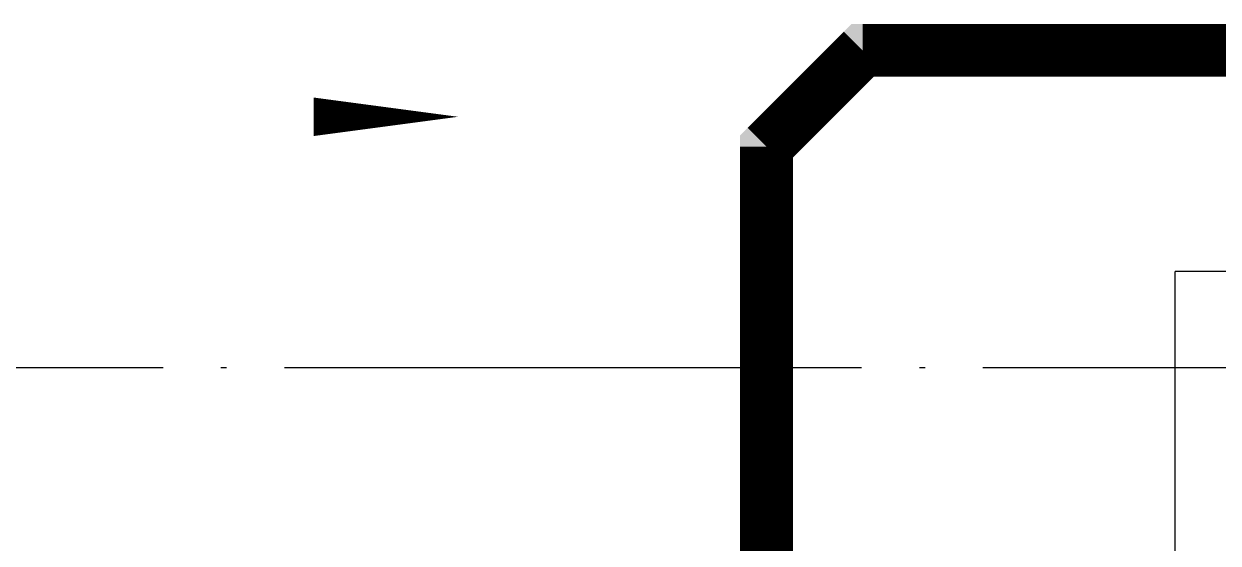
# Model space of a CAD drawing. Extents: x 27938 to 1507990, y 110129 to 923079.
# Drawn here: x 860170 to 861411, y 673075 to 673615 of the extents above; entities that cross this region are included whole.
import ezdxf

# ---------------------------------------------------------------- set-up
doc = ezdxf.new("R2010")
doc.units = 0
doc.header["$LTSCALE"] = 1000
doc.header["$MEASUREMENT"] = 0
doc.linetypes.add('DOTE', pattern=[2.42, 2, -0.2, 0.02, -0.2])
for name, color, linetype in [('DOTE', 1, 'Continuous'), ('PIPE-废水', 31, 'TG_F'), ('WALL', 9, 'Continuous')]:
    doc.layers.add(name, color=color, linetype=linetype)
doc.layers.add('平面-排水沟', color=86, linetype='Continuous', lineweight=15)
doc.styles.add('TG_LINETYPE', font='SIMPLEX', dxfattribs={"width": 0.8, "height": 3, "bigfont": 'HZTXT'})
doc.linetypes.add('TG_F', pattern='A,2,-0.3,["F",TG_LINETYPE,S=0.1,R=0,X=-0.23,Y=-0.15],0', length=2.3)

msp = doc.modelspace()

# ---------------------------------------------------------------- hatches: boundary and pattern name
at = {"layer": 'PIPE-废水'}
for points in [[(861041.6, 673587.2), (861022.1, 673606.6), (861030.2, 673614.7)], [(861041.6, 673587.2), (861022.1, 673606.6), (861030.2, 673614.7)], [(861041.6, 673587.2), (861041.6, 673614.7), (861030.2, 673614.7)], [(861041.6, 673587.2), (861041.6, 673614.7), (861030.2, 673614.7)], [(860941.6, 673487.2), (860922.1, 673506.6), (860914.1, 673498.6)], [(860941.6, 673487.2), (860922.1, 673506.6), (860914.1, 673498.6)], [(860941.6, 673487.2), (860914.1, 673487.2), (860914.1, 673498.6)], [(860941.6, 673487.2), (860914.1, 673487.2), (860914.1, 673498.6)]]:
    msp.add_hatch(color=256, dxfattribs=at).paths.add_polyline_path(points)

# ---------------------------------------------------------------- linework, layer by layer
at = {"layer": 'DOTE', "color": 169, "linetype": 'DOTE', "ltscale": 0.3}
msp.add_line((879916.6, 673257.2), (825916.6, 673257.2), dxfattribs=at)
at = {"layer": 'PIPE-废水', "ltscale": 0.5, "const_width": 55}
for points in [[(861041.6, 673587.2), (860941.6, 673487.2)], [(861041.6, 673587.2), (860941.6, 673487.2)], [(861041.6, 673587.2), (861874.9, 673587.2)], [(861041.6, 673587.2), (861874.9, 673587.2)], [(860941.6, 672113.5), (860941.6, 673487.2)], [(860941.6, 672113.5), (860941.6, 673487.2)]]:
    msp.add_lwpolyline(points, dxfattribs=at)
at = {"layer": 'WALL', "color": 8}
for p in [(862116.6, 673357.2), (861366.6, 672757.2), (862116.6, 673357.2), (861366.6, 672757.2)]:
    msp.add_line(p, (861366.6, 673357.2), dxfattribs=at)
at = {"layer": '平面-排水沟', "color": 8}
msp.add_lwpolyline([(860199.8, 673518.1, 0, 0, 0), (860621.2, 673518.1, 0, 40, 0), (860471.2, 673518.1, 0, 0, 0)], format="xyseb", dxfattribs=at)
msp.add_lwpolyline([(860199.8, 673518.1, 0, 0, 0), (860621.2, 673518.1, 0, 40, 0), (860471.2, 673518.1, 0, 0, 0)], format="xyseb", dxfattribs=at)

doc.saveas('drawing.dxf')
